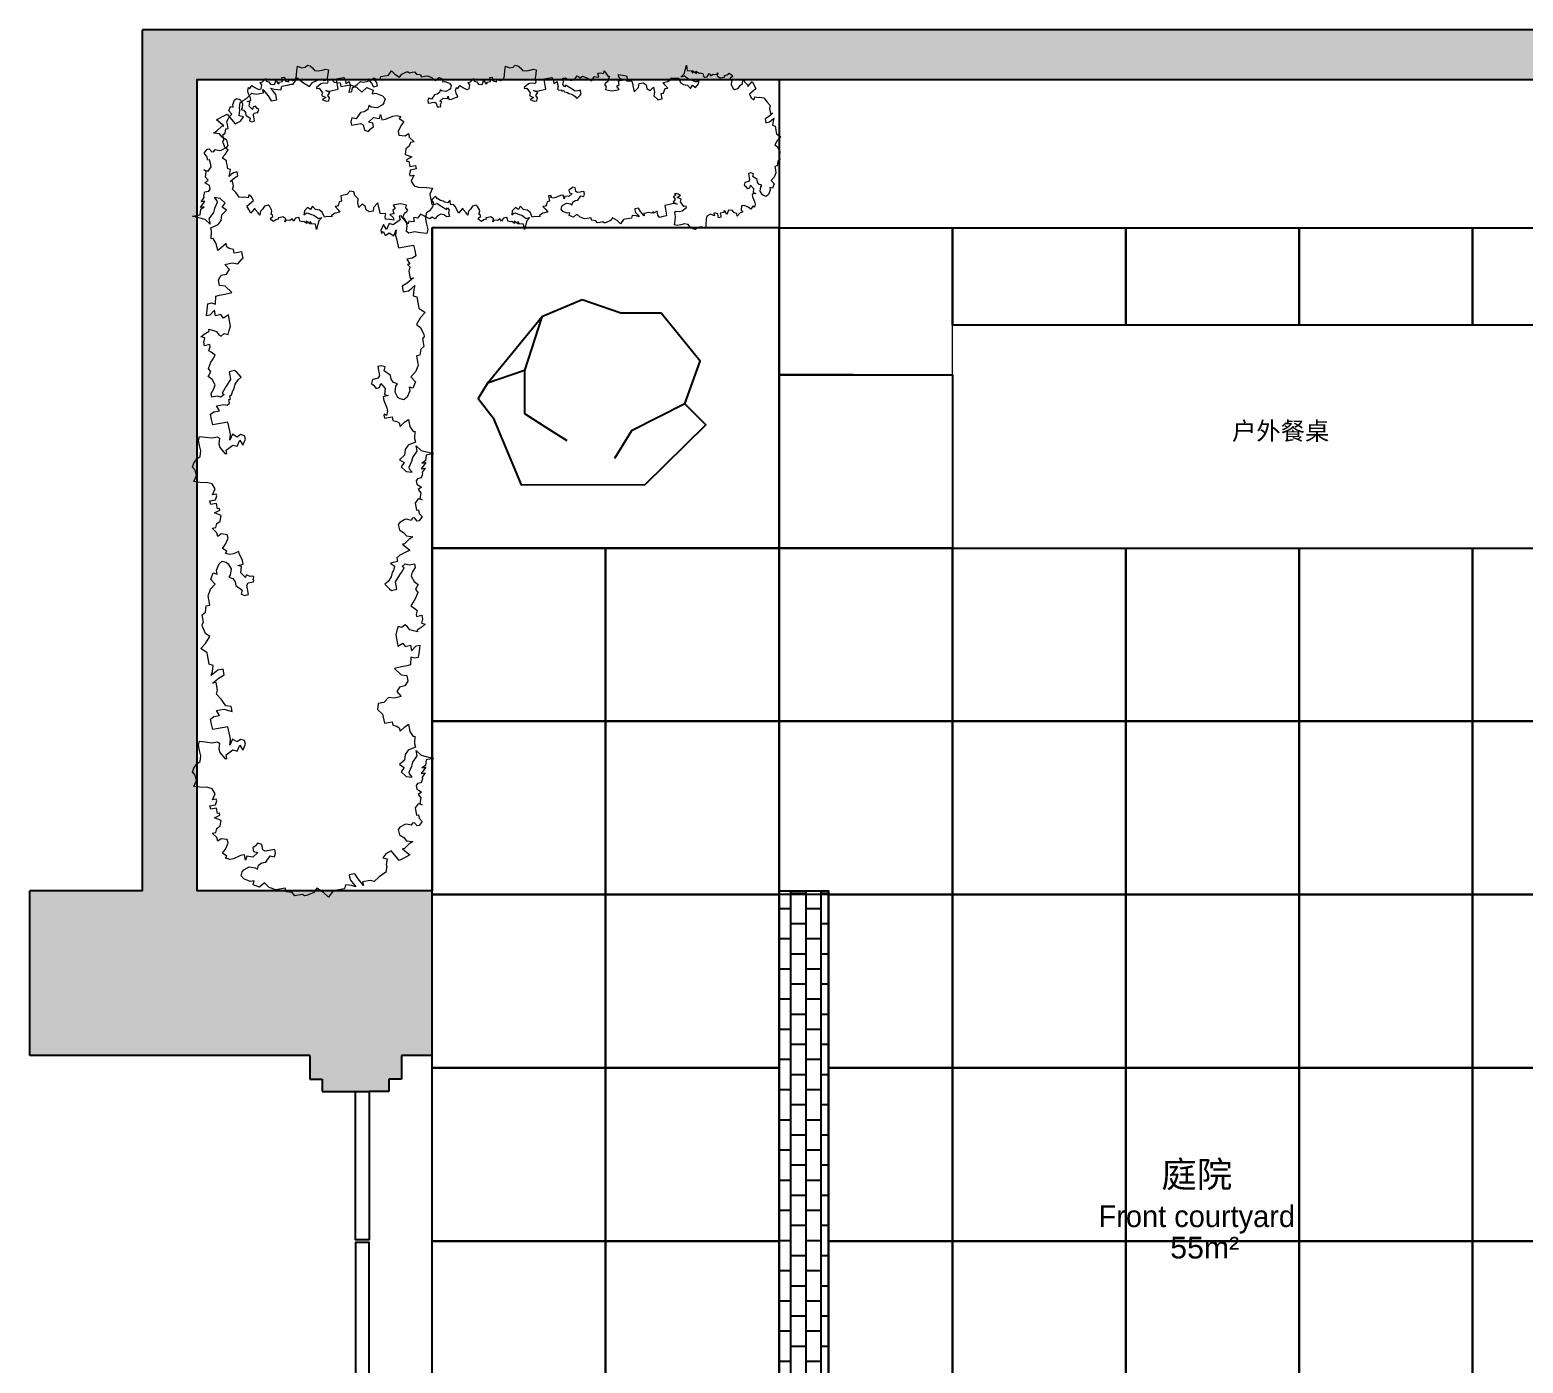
# Model space of a CAD drawing. Header units: millimetres. Extents: x -108767 to 78913, y -380878 to 1470.
# Drawn here: x -59384 to -53354, y -171298 to -165912 of the extents above; entities that cross this region are included whole.
import ezdxf
from ezdxf.enums import TextEntityAlignment as Align

# ---------------------------------------------------------------- set-up
doc = ezdxf.new("R2010")
doc.units = ezdxf.units.MM
doc.header["$LTSCALE"] = 10
for name, color, linetype in [('FF-PLANTS', 86, 'Continuous'), ('FF-TEXT', 50, 'Continuous'), ('NW-01-wall(原有墙体)', 255, 'Continuous'), ('T01-天花', 30, 'Continuous'), ('wipess', 8, 'Continuous'), ('户外地面', 252, 'Continuous')]:
    doc.layers.add(name, color=color, linetype=linetype)
doc.layers.add('活动家具', color=34, linetype='Continuous', lineweight=18)
doc.styles.add('ARIAL', font='arial.ttf')
doc.styles.add('CCD-HB', font='hbsmall.shx')
doc.styles.get("Standard").update_dxf_attribs({"font": ''})
doc.styles.add('STO', font='')
doc.styles.get('Standard').set_extended_font_data('SimSun')
doc.styles.get('STO').set_extended_font_data('SimSun')

msp = doc.modelspace()

# ---------------------------------------------------------------- hatches: boundary and pattern name
at = {"layer": 'NW-01-wall(原有墙体)'}
h = msp.add_hatch(color=250, dxfattribs=at)
h.dxf.hatch_style = 1
h.paths.add_polyline_path([(-49130.9, -165911.9), (-58928.9, -165911.9), (-58928.9, -169389.9), (-59383.9, -169389.9), (-59383.9, -170054.9), (-58253.9, -170054.9), (-58253.9, -170149.9), (-58203.9, -170149.9), (-58203.9, -170199.9), (-58068.9, -170199.9), (-58013.9, -170199.9), (-57933.9, -170199.9), (-57933.9, -170149.9), (-57883.9, -170149.9), (-57883.9, -170054.9), (-57758.9, -170054.9), (-57758.9, -169389.9), (-58708.9, -169389.9), (-58708.9, -166111.9), (-49130.9, -166111.9)])
at = {"layer": 'wipess'}
h = msp.add_hatch(dxfattribs=at)
h.set_pattern_fill('AR-B816', color=256, scale=0.3, angle=90)
h.set_pattern_definition([(90, (-70270.71, -180008.13), (-60.96, 4e-15), []), (180, (-70270.71, -180008.13), (-60.96, -60.96), [60.96, -60.96])])
h.paths.add_polyline_path([(-56158.9, -169389.9), (-56358.9, -169389.9), (-56358.9, -172219.9), (-56158.9, -172219.9)])

# ---------------------------------------------------------------- linework, layer by layer
for points in [[(-58068.9, -170199.9), (-58013.9, -170199.9), (-58013.9, -170799.9), (-58068.9, -170799.9)], [(-58068.9, -171409.9), (-58013.9, -171409.9), (-58013.9, -170809.9), (-58068.9, -170809.9)]]:
    msp.add_lwpolyline(points, close=True)
at = {"layer": 'FF-PLANTS', "linetype": 'Continuous', "lineweight": 5, "flags": 128}
for points in [[(-56696.8, -166144.2), (-56684, -166130.5), (-56681.9, -166113.8), (-56690.8, -166121.2), (-56695.7, -166122.3), (-56712.2, -166115.1), (-56722.9, -166112), (-56740.3, -166099.6), (-56755, -166102.9), (-56742.2, -166089.2), (-56733.1, -166054.7), (-56729.4, -166075.6), (-56713.8, -166077.5), (-56707, -166086.9), (-56708.9, -166076.4), (-56691.5, -166088.8), (-56693.3, -166078.4), (-56681.7, -166086.7), (-56676.8, -166085.6), (-56666.1, -166088.6), (-56664.3, -166099), (-56658.4, -166103.2), (-56648.7, -166101), (-56644.7, -166094.7), (-56640.8, -166088.4), (-56634, -166097.8), (-56625.2, -166090.4), (-56609.6, -166092.4), (-56605.7, -166086.1), (-56608.7, -166097.6), (-56597.1, -166105.8), (-56587.3, -166103.7), (-56577.5, -166101.5), (-56578.5, -166096.3), (-56568.7, -166094.1), (-56559.8, -166086.7), (-56548.2, -166095), (-56547.3, -166100.2), (-56556.1, -166107.6), (-56555.2, -166112.8), (-56549.4, -166116.9), (-56552.4, -166128.4), (-56551.5, -166133.6), (-56543.8, -166148.2), (-56538, -166152.3), (-56523.4, -166149.1), (-56515.4, -166136.5), (-56506.6, -166129.1), (-56504.5, -166112.4), (-56497.8, -166121.7), (-56485.2, -166135.2), (-56484.3, -166140.4), (-56467.5, -166120.5), (-56459.9, -166135), (-56452.2, -166149.6), (-56461, -166156.9), (-56478.7, -166171.7), (-56471.1, -166186.3), (-56459.4, -166194.5), (-56456.4, -166183), (-56440.8, -166185), (-56435.9, -166183.9), (-56420.4, -166185.9), (-56406.9, -166204.5), (-56394.3, -166218), (-56397.4, -166229.5), (-56393.6, -166250.4), (-56383.9, -166248.2), (-56401.6, -166262.9), (-56415.3, -166271.4), (-56412.5, -166287), (-56407.6, -166286), (-56397.8, -166283.8), (-56389, -166276.4), (-56380.2, -166269), (-56383.2, -166280.5), (-56385.3, -166297.3), (-56374.6, -166300.3), (-56371.8, -166315.9), (-56370, -166326.4), (-56369, -166331.6), (-56351.6, -166344), (-56364.4, -166357.6), (-56376.2, -166376.5), (-56364.6, -166384.8), (-56356, -166404.5), (-56355.1, -166409.8), (-56359.1, -166416.1), (-56357.2, -166426.5), (-56355.3, -166436.9), (-56364.2, -166444.3), (-56366.3, -166461), (-56376, -166463.2), (-56373.3, -166478.8), (-56371.4, -166489.2), (-56378.4, -166507), (-56391.2, -166520.7), (-56378.6, -166534.2), (-56385.6, -166552), (-56396.3, -166548.9), (-56394.5, -166559.3), (-56401.4, -166577.1), (-56410.3, -166584.5), (-56421, -166581.5), (-56426.8, -166577.3), (-56434.5, -166562.8), (-56432.4, -166546.1), (-56428.4, -166539.8), (-56439.1, -166536.7), (-56445.8, -166527.4), (-56447.7, -166517), (-56465.1, -166504.6), (-56462.1, -166493.1), (-56472.8, -166490), (-56482.6, -166492.2), (-56480.7, -166502.6), (-56479.8, -166507.8), (-56477.9, -166518.2), (-56481.9, -166524.5), (-56491.6, -166526.7), (-56496.5, -166527.8), (-56499.6, -166539.3), (-56493.7, -166543.4), (-56487, -166552.8), (-56477.2, -166550.6), (-56474.2, -166539.1), (-56461.7, -166552.6), (-56463.8, -166569.3), (-56453.1, -166572.3), (-56467.7, -166575.6), (-56465.9, -166586), (-56457.3, -166605.8), (-56455.4, -166616.2), (-56458.4, -166627.7), (-56464.2, -166623.6), (-56472.2, -166636.1), (-56483.8, -166627.9), (-56500.3, -166620.7), (-56510.1, -166622.9), (-56512.2, -166639.6), (-56505.4, -166648.9), (-56515.2, -166651.1), (-56528, -166664.8), (-56529.8, -166654.3), (-56540.5, -166651.3), (-56547.3, -166642), (-56562.8, -166640), (-56569.8, -166657.8), (-56577.5, -166643.2), (-56582.4, -166644.3), (-56581.5, -166649.5), (-56596.1, -166652.8), (-56594.2, -166663.2), (-56593.3, -166668.4), (-56603.1, -166670.6), (-56605.9, -166654.9), (-56616.6, -166651.9), (-56621.5, -166653), (-56619.6, -166663.4), (-56636.1, -166656.2), (-56649.8, -166664.7), (-56652.9, -166676.2), (-56654, -166698.1), (-56656.1, -166714.8), (-56672.6, -166707.7), (-56687.3, -166710.9), (-56696.1, -166718.3), (-56706.8, -166715.2), (-56718.4, -166707), (-56725.2, -166697.6), (-56740.8, -166695.7), (-56755.4, -166698.9), (-56770.1, -166702.2), (-56780.8, -166699.1), (-56778.7, -166682.4), (-56776.6, -166665.7), (-56779.3, -166650), (-56775.4, -166643.7), (-56759.8, -166645.7), (-56750, -166643.5), (-56732.4, -166628.8), (-56733.3, -166623.6), (-56743.1, -166625.7), (-56756.5, -166607.1), (-56753.5, -166595.6), (-56770, -166588.4), (-56756.3, -166579.9), (-56772.8, -166572.7), (-56780.8, -166574.5), (-56775.1, -166579.4), (-56785.1, -166584.7), (-56785.6, -166586.4), (-56778.9, -166595.8), (-56786.8, -166608.3), (-56770.3, -166615.5), (-56785.8, -166613.6), (-56795.6, -166615.7), (-56820, -166621.1), (-56817.2, -166636.8), (-56814.5, -166652.4), (-56812.6, -166662.8), (-56827.3, -166666.1), (-56841.9, -166669.3), (-56848.6, -166660), (-56851.4, -166644.3), (-56865.2, -166652.8), (-56866.3, -166646.6), (-56872.6, -166652.6), (-56884.1, -166649.5), (-56905, -166653.3), (-56902.8, -166663), (-56917.6, -166645.4), (-56926, -166631.6), (-56941.7, -166634.4), (-56940.6, -166639.3), (-56938.4, -166649.1), (-56931, -166657.9), (-56923.7, -166666.7), (-56935.2, -166663.7), (-56951.9, -166661.6), (-56954.9, -166672.3), (-56970.6, -166675.1), (-56981, -166677), (-56986.2, -166677.9), (-56998.6, -166695.3), (-57012.3, -166682.5), (-57031.1, -166670.7), (-57039.4, -166682.3), (-57059.2, -166690.9), (-57064.4, -166691.8), (-57070.7, -166687.8), (-57081.1, -166689.7), (-57091.5, -166691.6), (-57098.9, -166682.7), (-57115.6, -166680.6), (-57117.8, -166670.9), (-57133.4, -166673.6), (-57143.8, -166675.5), (-57161.6, -166668.5), (-57175.3, -166655.7), (-57188.8, -166668.3), (-57206.6, -166661.3), (-57203.5, -166650.6), (-57213.9, -166652.4), (-57231.7, -166645.5), (-57239.1, -166636.6), (-57236.1, -166625.9), (-57231.9, -166620.1), (-57217.4, -166612.4), (-57200.7, -166614.5), (-57194.4, -166618.5), (-57191.3, -166607.8), (-57182, -166601.1), (-57171.6, -166599.2), (-57159.2, -166581.8), (-57147.7, -166584.8), (-57144.6, -166574.1), (-57146.8, -166564.3), (-57157.2, -166566.2), (-57162.4, -166567.1), (-57172.9, -166569), (-57179.1, -166565), (-57181.3, -166555.3), (-57182.4, -166550.4), (-57193.9, -166547.3), (-57198, -166553.2), (-57207.4, -166559.9), (-57205.2, -166569.7), (-57193.7, -166572.7), (-57207.2, -166585.2), (-57223.9, -166583.1), (-57226.9, -166593.8), (-57230.2, -166579.2), (-57240.6, -166581), (-57260.4, -166589.6), (-57270.8, -166591.5), (-57282.3, -166588.5), (-57278.2, -166582.7), (-57280.8, -166581), (-57289.2, -166582.9), (-57285.5, -166603.7), (-57295.3, -166605.9), (-57298.3, -166617.4), (-57302.2, -166623.7), (-57312, -166625.8), (-57299.5, -166639.3), (-57292.7, -166648.6), (-57312.3, -166653), (-57326, -166661.4), (-57325, -166666.6), (-57345.5, -166665.8), (-57355.3, -166667.9), (-57363.9, -166648.2), (-57375.5, -166639.9), (-57391.1, -166637.9), (-57403.6, -166624.5), (-57411.5, -166637.1), (-57423.2, -166628.8), (-57436, -166642.5), (-57438.1, -166659.2), (-57429.2, -166651.8), (-57424.3, -166650.7), (-57407.8, -166657.9), (-57397.1, -166660.9), (-57379.7, -166673.3), (-57365, -166670.1), (-57377.8, -166683.8), (-57386.9, -166718.3), (-57390.6, -166697.4), (-57406.2, -166695.5), (-57413, -166686.1), (-57411.1, -166696.5), (-57428.5, -166684.2), (-57426.7, -166694.6), (-57438.3, -166686.3), (-57443.2, -166687.4), (-57453.9, -166684.4), (-57455.7, -166673.9), (-57461.6, -166669.8), (-57471.3, -166672), (-57475.3, -166678.3), (-57479.2, -166684.6), (-57486, -166675.2), (-57494.8, -166682.6), (-57510.4, -166680.6), (-57514.3, -166686.9), (-57511.3, -166675.4), (-57522.9, -166667.2), (-57532.7, -166669.3), (-57542.5, -166671.5), (-57541.5, -166676.7), (-57551.3, -166678.9), (-57560.2, -166686.2), (-57571.8, -166678), (-57572.7, -166672.8), (-57563.9, -166665.4), (-57564.8, -166660.2), (-57570.6, -166656), (-57567.6, -166644.5), (-57568.5, -166639.3), (-57576.2, -166624.8), (-57582, -166620.6), (-57596.6, -166623.9), (-57604.6, -166636.5), (-57613.4, -166643.9), (-57615.5, -166660.6), (-57622.2, -166651.2), (-57634.8, -166637.8), (-57635.7, -166632.6), (-57652.5, -166652.5), (-57660.1, -166638), (-57666.8, -166625.3), (-57673.7, -166617), (-57684.1, -166618.9), (-57688.5, -166599.3), (-57696.7, -166611), (-57708.2, -166607.9), (-57714.5, -166604), (-57726, -166601), (-57738.6, -166593), (-57746, -166584.2), (-57759.5, -166596.8), (-57763.6, -166602.6), (-57760.3, -166617.2), (-57749.9, -166615.4), (-57739.5, -166613.5), (-57720.6, -166625.4), (-57714.3, -166629.3), (-57701.7, -166637.2), (-57697.6, -166631.4), (-57690.2, -166640.3), (-57693.3, -166651), (-57690, -166665.6), (-57700.4, -166667.5), (-57713, -166659.6), (-57724.5, -166656.5), (-57739.1, -166664.2), (-57747.4, -166675.8), (-57759.9, -166667.9), (-57769.3, -166674.7), (-57787.1, -166667.7), (-57793.4, -166663.7), (-57806, -166655.8), (-57814.2, -166667.4), (-57818.3, -166673.2), (-57829.9, -166670.2), (-57835.1, -166671.1), (-57831.8, -166685.8), (-57842.2, -166687.6), (-57853.7, -166684.6), (-57856.8, -166695.3), (-57864.2, -166686.5), (-57872.6, -166672.8), (-57877.8, -166673.7), (-57874.8, -166663), (-57871.7, -166652.3), (-57862.4, -166645.6), (-57858.3, -166639.7), (-57865.7, -166630.9), (-57862.6, -166620.2), (-57874.1, -166617.2), (-57885.6, -166614.1), (-57896, -166616), (-57911.7, -166618.8), (-57916.9, -166619.7), (-57908.4, -166633.4), (-57917.8, -166640.2), (-57914.5, -166654.8), (-57930.2, -166657.6), (-57916.5, -166670.4), (-57914.3, -166680.2), (-57931, -166678.1), (-57947.8, -166676), (-57949.9, -166666.2), (-57946.9, -166655.5), (-57968.8, -166654.3), (-57971, -166644.6), (-57974.2, -166629.9), (-57978.5, -166610.4), (-57996.1, -166628.8), (-57998.1, -166644.3), (-58013.7, -166647.1), (-58026.3, -166639.2), (-58029.6, -166624.6), (-58042.2, -166616.6), (-58055.6, -166629.2), (-58060, -166609.7), (-58058, -166594.1), (-58071.7, -166581.3), (-58075.2, -166565.6), (-58075.8, -166565.7), (-58091.4, -166563.8), (-58104.2, -166577.4), (-58128.6, -166582.9), (-58124.9, -166603.7), (-58134.7, -166605.9), (-58137.7, -166617.4), (-58141.7, -166623.7), (-58151.4, -166625.8), (-58138.9, -166639.3), (-58132.2, -166648.6), (-58151.7, -166653), (-58165.4, -166661.4), (-58164.5, -166666.6), (-58184.9, -166665.8), (-58194.7, -166667.9), (-58203.3, -166648.2), (-58214.9, -166639.9), (-58230.5, -166637.9), (-58243.1, -166624.5), (-58251, -166637.1), (-58262.6, -166628.8), (-58275.4, -166642.5), (-58277.5, -166659.2), (-58268.7, -166651.8), (-58263.8, -166650.7), (-58247.3, -166657.9), (-58236.6, -166660.9), (-58219.1, -166673.3), (-58204.5, -166670.1), (-58217.3, -166683.8), (-58226.4, -166718.3), (-58230.1, -166697.4), (-58245.6, -166695.5), (-58252.4, -166686.1), (-58250.5, -166696.5), (-58268, -166684.2), (-58266.1, -166694.6), (-58277.7, -166686.3), (-58282.6, -166687.4), (-58293.3, -166684.4), (-58295.2, -166673.9), (-58301, -166669.8), (-58310.8, -166672), (-58314.7, -166678.3), (-58318.7, -166684.6), (-58325.4, -166675.2), (-58334.2, -166682.6), (-58349.8, -166680.6), (-58353.8, -166686.9), (-58350.7, -166675.4), (-58362.4, -166667.2), (-58372.1, -166669.3), (-58381.9, -166671.5), (-58381, -166676.7), (-58390.7, -166678.9), (-58399.6, -166686.2), (-58411.2, -166678), (-58412.1, -166672.8), (-58403.3, -166665.4), (-58404.2, -166660.2), (-58410, -166656), (-58407, -166644.5), (-58407.9, -166639.3), (-58415.6, -166624.8), (-58421.4, -166620.6), (-58436.1, -166623.9), (-58444, -166636.5), (-58452.8, -166643.9), (-58454.9, -166660.6), (-58461.7, -166651.2), (-58474.2, -166637.8), (-58475.1, -166632.6), (-58491.9, -166652.5), (-58499.6, -166638), (-58507.2, -166623.4), (-58498.4, -166616), (-58480.7, -166601.3), (-58488.4, -166586.7), (-58500, -166578.5), (-58503, -166590), (-58518.6, -166588), (-58523.5, -166589.1), (-58539.1, -166587.1), (-58552.6, -166568.4), (-58565.1, -166555), (-58562.1, -166543.5), (-58565.8, -166522.6), (-58575.6, -166524.8), (-58557.9, -166510), (-58544.2, -166501.6), (-58546.9, -166485.9), (-58551.8, -166487), (-58561.6, -166489.2), (-58570.4, -166496.6), (-58579.3, -166503.9), (-58576.2, -166492.4), (-58574.1, -166475.7), (-58584.8, -166472.7), (-58587.6, -166457), (-58589.5, -166446.6), (-58590.4, -166441.4), (-58607.8, -166429), (-58595, -166415.3), (-58583.2, -166396.5), (-58594.8, -166388.2), (-58603.4, -166368.4), (-58604.3, -166363.2), (-58600.4, -166356.9), (-58602.2, -166346.5), (-58604.1, -166336.1), (-58595.2, -166328.7), (-58593.1, -166312), (-58583.4, -166309.8), (-58586.2, -166294.2), (-58588, -166283.8), (-58581, -166266), (-58568.2, -166252.3), (-58580.8, -166238.8), (-58573.8, -166221), (-58563.1, -166224.1), (-58565, -166213.6), (-58558, -166195.8), (-58549.2, -166188.5), (-58538.5, -166191.5), (-58532.6, -166195.6), (-58525, -166210.2), (-58527.1, -166226.9), (-58531, -166233.2), (-58520.3, -166236.3), (-58513.6, -166245.6), (-58511.7, -166256), (-58494.3, -166268.4), (-58497.3, -166279.9), (-58486.6, -166283), (-58476.9, -166280.8), (-58478.7, -166270.4), (-58479.7, -166265.2), (-58481.5, -166254.7), (-58477.6, -166248.4), (-58467.8, -166246.3), (-58462.9, -166245.2), (-58459.9, -166233.7), (-58465.7, -166229.6), (-58472.4, -166220.2), (-58482.2, -166222.4), (-58485.2, -166233.9), (-58497.8, -166220.4), (-58495.7, -166203.7), (-58506.4, -166200.7), (-58491.7, -166197.4), (-58493.6, -166187), (-58502.2, -166167.2), (-58504, -166156.8), (-58501, -166145.3), (-58495.2, -166149.4), (-58487.3, -166136.8), (-58475.7, -166145.1), (-58459.1, -166152.3), (-58449.4, -166150.1), (-58447.3, -166133.4), (-58454, -166124.1), (-58444.3, -166121.9), (-58431.5, -166108.2), (-58429.6, -166118.6), (-58418.9, -166121.7), (-58412.2, -166131), (-58396.6, -166133), (-58389.6, -166115.2), (-58381.9, -166129.7), (-58377, -166128.7), (-58378, -166123.5), (-58363.3, -166120.2), (-58365.2, -166109.8), (-58366.1, -166104.6), (-58356.3, -166102.4), (-58353.6, -166118), (-58342.9, -166121.1), (-58338, -166120), (-58339.8, -166109.6), (-58323.3, -166116.8), (-58309.6, -166108.3), (-58306.6, -166096.8), (-58305.4, -166074.9), (-58303.3, -166058.1), (-58286.8, -166065.3), (-58272.1, -166062.1), (-58263.3, -166054.7), (-58252.6, -166057.8), (-58241, -166066), (-58234.2, -166075.4), (-58218.7, -166077.3), (-58204, -166074.1), (-58189.4, -166070.8), (-58178.7, -166073.9), (-58180.8, -166090.6), (-58182.9, -166107.3), (-58180.1, -166122.9), (-58184, -166129.2), (-58199.6, -166127.3), (-58209.4, -166129.4), (-58227.1, -166144.2), (-58226.1, -166149.4), (-58216.4, -166147.2), (-58202.9, -166165.9), (-58205.9, -166177.4), (-58189.4, -166184.6), (-58203.1, -166193.1), (-58186.6, -166200.2), (-58176.9, -166198.1), (-58173.8, -166186.6), (-58180.6, -166177.2), (-58172.7, -166164.6), (-58189.2, -166157.5), (-58173.6, -166159.4), (-58163.8, -166157.3), (-58139.4, -166151.8), (-58142.2, -166136.2), (-58145, -166120.6), (-58146.8, -166110.2), (-58132.2, -166106.9), (-58117.5, -166103.7), (-58110.8, -166113), (-58108, -166128.6), (-58094.3, -166120.2), (-58092.4, -166130.6), (-58090.6, -166141), (-58096.6, -166164), (-58086.9, -166161.9), (-58083.2, -166161.1), (-58081.4, -166146.4), (-58062.7, -166133), (-58049.2, -166120.4), (-58037.7, -166123.4), (-58016.8, -166119.7), (-58019, -166110), (-58004.3, -166127.6), (-57995.8, -166141.4), (-57980.2, -166138.6), (-57981.2, -166133.7), (-57983.4, -166123.9), (-57990.8, -166115.1), (-57998.2, -166106.2), (-57986.7, -166109.3), (-57969.9, -166111.4), (-57966.9, -166100.7), (-57951.3, -166097.9), (-57940.8, -166096), (-57935.6, -166095.1), (-57923.2, -166077.7), (-57909.6, -166090.5), (-57890.7, -166102.3), (-57882.4, -166090.7), (-57862.7, -166082.1), (-57857.4, -166081.2), (-57851.2, -166085.1), (-57840.7, -166083.3), (-57830.3, -166081.4), (-57822.9, -166090.3), (-57806.2, -166092.4), (-57804.1, -166102.1), (-57788.4, -166099.3), (-57778, -166097.5), (-57760.2, -166104.5), (-57746.5, -166117.3), (-57733.1, -166104.7), (-57715.3, -166111.7), (-57718.3, -166122.4), (-57707.9, -166120.5), (-57690.1, -166127.5), (-57682.7, -166136.4), (-57685.7, -166147.1), (-57689.9, -166152.9), (-57704.4, -166160.5), (-57721.1, -166158.4), (-57727.4, -166154.5), (-57730.5, -166165.2), (-57739.8, -166171.9), (-57750.3, -166173.8), (-57762.6, -166191.2), (-57774.1, -166188.2), (-57777.2, -166198.9), (-57775, -166208.6), (-57764.6, -166206.8), (-57759.4, -166205.9), (-57749, -166204), (-57742.7, -166208), (-57740.5, -166217.7), (-57739.4, -166222.6), (-57735.4, -166223.7), (-57734.4, -166221), (-57726.3, -166223.3), (-57724.3, -166220.5), (-57725.5, -166213.6), (-57721, -166202.2), (-57728.1, -166200.3), (-57714.7, -166187.7), (-57697.9, -166189.8), (-57694.9, -166179.1), (-57691.6, -166193.8), (-57681.2, -166191.9), (-57661.5, -166183.3), (-57656.1, -166182.4), (-57662.7, -166167.2), (-57664.6, -166156.8), (-57661.6, -166145.3), (-57655.8, -166149.4), (-57647.8, -166136.8), (-57636.2, -166145.1), (-57619.7, -166152.3), (-57609.9, -166150.1), (-57607.8, -166133.4), (-57614.6, -166124.1), (-57604.8, -166121.9), (-57592, -166108.2), (-57590.2, -166118.6), (-57579.5, -166121.7), (-57572.7, -166131), (-57557.2, -166133), (-57550.2, -166115.2), (-57542.5, -166129.7), (-57537.6, -166128.7), (-57538.5, -166123.5), (-57523.9, -166120.2), (-57525.8, -166109.8), (-57526.7, -166104.6), (-57516.9, -166102.4), (-57514.1, -166118), (-57503.4, -166121.1), (-57498.5, -166120), (-57500.4, -166109.6), (-57483.9, -166116.8), (-57470.2, -166108.3), (-57467.1, -166096.8), (-57466, -166074.9), (-57463.9, -166058.1), (-57447.4, -166065.3), (-57432.7, -166062.1), (-57423.9, -166054.7), (-57413.2, -166057.8), (-57401.6, -166066), (-57394.8, -166075.4), (-57379.2, -166077.3), (-57364.6, -166074.1), (-57349.9, -166070.8), (-57339.2, -166073.9), (-57341.3, -166090.6), (-57343.4, -166107.3), (-57340.7, -166122.9), (-57344.6, -166129.2), (-57360.2, -166127.3), (-57370, -166129.4), (-57387.6, -166144.2), (-57386.7, -166149.4), (-57376.9, -166147.2), (-57363.5, -166165.9), (-57366.5, -166177.4), (-57350, -166184.6), (-57363.7, -166193.1), (-57347.2, -166200.2), (-57337.4, -166198.1), (-57334.4, -166186.6), (-57341.1, -166177.2), (-57333.2, -166164.6), (-57349.7, -166157.5), (-57334.2, -166159.4), (-57324.4, -166157.3), (-57300, -166151.8), (-57302.8, -166136.2), (-57305.5, -166120.6), (-57307.4, -166110.2), (-57292.7, -166106.9), (-57278.1, -166103.7), (-57271.4, -166113), (-57268.6, -166128.6), (-57254.8, -166120.2), (-57253, -166130.6), (-57251.1, -166141), (-57253.4, -166149.6), (-57248.1, -166156), (-57237.7, -166154.1), (-57236.5, -166159.5), (-57232.8, -166158.6), (-57227.9, -166157.5), (-57224.6, -166162.2), (-57213.6, -166165), (-57207.3, -166169), (-57195.8, -166172), (-57183.2, -166179.9), (-57175.8, -166188.8), (-57162.4, -166176.2), (-57158.2, -166170.4), (-57161.5, -166155.8), (-57171.9, -166157.6), (-57182.3, -166159.5), (-57201.2, -166147.6), (-57207.5, -166143.7), (-57220.1, -166135.7), (-57224.2, -166141.6), (-57231.6, -166132.7), (-57228.6, -166122), (-57231.8, -166107.4), (-57221.4, -166105.5), (-57208.8, -166113.4), (-57197.3, -166116.4), (-57182.7, -166108.8), (-57174.5, -166097.2), (-57161.9, -166105.1), (-57152.5, -166098.3), (-57134.7, -166105.3), (-57128.4, -166109.3), (-57115.9, -166117.2), (-57107.6, -166105.6), (-57103.5, -166099.7), (-57092, -166102.8), (-57086.8, -166101.8), (-57090, -166087.2), (-57079.6, -166085.3), (-57068.1, -166088.4), (-57065, -166077.7), (-57057.6, -166086.5), (-57049.2, -166100.2), (-57044, -166099.3), (-57047, -166110), (-57050.1, -166120.7), (-57059.4, -166127.4), (-57063.5, -166133.2), (-57056.2, -166142.1), (-57059.2, -166152.8), (-57047.7, -166155.8), (-57036.2, -166158.8), (-57025.8, -166157), (-57010.1, -166154.2), (-57004.9, -166153.3), (-57013.4, -166139.5), (-57004.1, -166132.8), (-57007.3, -166118.1), (-56991.7, -166115.4), (-57005.3, -166102.6), (-57007.5, -166092.8), (-56990.8, -166094.9), (-56974.1, -166097), (-56971.9, -166106.8), (-56974.9, -166117.5), (-56953, -166118.6), (-56950.9, -166128.4), (-56947.6, -166143.1), (-56943.3, -166162.6), (-56925.7, -166144.2), (-56923.7, -166128.6), (-56908.1, -166125.9), (-56895.5, -166133.8), (-56892.2, -166148.4), (-56879.7, -166156.3), (-56866.2, -166143.8), (-56861.9, -166163.3), (-56863.8, -166178.9), (-56850.1, -166191.7), (-56849.6, -166194.3), (-56830.8, -166190.1), (-56834.5, -166169.3), (-56824.7, -166167.1), (-56821.7, -166155.6), (-56817.8, -166149.3), (-56808, -166147.1), (-56820.5, -166133.7), (-56827.3, -166124.3), (-56807.7, -166120), (-56794, -166111.5), (-56795, -166106.3), (-56774.5, -166107.2), (-56764.7, -166105.1), (-56756.1, -166124.8), (-56744.5, -166133.1), (-56728.9, -166135), (-56716.4, -166148.5), (-56708.5, -166135.9)], [(-58595.6, -166611.5), (-58615.7, -166592.7), (-58640.2, -166589.6), (-58629.4, -166602.6), (-58627.8, -166609.7), (-58638.3, -166634), (-58642.8, -166649.6), (-58661, -166675.2), (-58656.2, -166696.7), (-58676.3, -166677.9), (-58726.9, -166664.6), (-58696.3, -166659.2), (-58693.4, -166636.3), (-58679.7, -166626.4), (-58695, -166629.2), (-58676.9, -166603.6), (-58692.1, -166606.3), (-58680, -166589.3), (-58681.6, -166582.1), (-58677.1, -166566.4), (-58661.9, -166563.7), (-58655.8, -166555.1), (-58659, -166540.8), (-58668.2, -166535), (-58677.4, -166529.2), (-58663.7, -166519.3), (-58674.6, -166506.4), (-58671.7, -166483.5), (-58680.9, -166477.7), (-58664, -166482.1), (-58651.9, -166465.1), (-58655.1, -166450.8), (-58658.3, -166436.4), (-58665.9, -166437.8), (-58669.1, -166423.5), (-58679.9, -166410.5), (-58667.8, -166393.4), (-58660.1, -166392.1), (-58649.3, -166405.1), (-58641.7, -166403.7), (-58635.6, -166395.2), (-58618.7, -166399.6), (-58611.1, -166398.2), (-58589.7, -166387), (-58583.7, -166378.5), (-58588.5, -166357), (-58606.9, -166345.4), (-58617.7, -166332.4), (-58642.3, -166329.3), (-58628.6, -166319.4), (-58608.8, -166301), (-58601.2, -166299.7), (-58630.4, -166275.1), (-58609.1, -166263.8), (-58587.7, -166252.6), (-58576.9, -166265.6), (-58555.3, -166291.5), (-58533.9, -166280.2), (-58521.8, -166263.2), (-58538.7, -166258.7), (-58535.8, -166235.9), (-58537.4, -166228.7), (-58534.5, -166205.9), (-58507.1, -166186.1), (-58487.3, -166167.7), (-58470.5, -166172.1), (-58439.9, -166166.7), (-58443.1, -166152.4), (-58421.4, -166178.3), (-58409, -166198.4), (-58386.1, -166194.3), (-58387.7, -166187.2), (-58390.8, -166172.8), (-58401.7, -166159.9), (-58412.5, -166146.9), (-58395.6, -166151.3), (-58371.1, -166154.4), (-58366.6, -166138.7), (-58343.7, -166134.7), (-58328.4, -166131.9), (-58320.7, -166130.6), (-58302.6, -166105), (-58282.5, -166123.8), (-58254.8, -166141.2), (-58242.7, -166124.1), (-58213.7, -166111.5), (-58206, -166110.1), (-58196.8, -166115.9), (-58181.5, -166113.2), (-58166.2, -166110.5), (-58155.4, -166123.5), (-58130.9, -166126.5), (-58127.7, -166140.9), (-58104.8, -166136.8), (-58089.5, -166134.1), (-58063.4, -166144.3), (-58043.3, -166163.1), (-58023.6, -166144.7), (-57997.4, -166154.9), (-58001.9, -166170.6), (-57986.6, -166167.9), (-57960.5, -166178.1), (-57949.7, -166191.1), (-57954.2, -166206.8), (-57960.2, -166215.3), (-57981.6, -166226.6), (-58006.1, -166223.5), (-58015.3, -166217.7), (-58019.8, -166233.4), (-58033.5, -166243.2), (-58048.8, -166246), (-58067, -166271.6), (-58083.8, -166267.1), (-58088.3, -166282.8), (-58085.1, -166297.1), (-58069.8, -166294.4), (-58062.2, -166293), (-58046.9, -166290.3), (-58037.7, -166296.1), (-58034.5, -166310.5), (-58032.9, -166317.6), (-58016, -166322.1), (-58010, -166313.5), (-57996.3, -166303.6), (-57999.5, -166289.3), (-58016.3, -166284.9), (-57996.6, -166266.5), (-57972, -166269.5), (-57967.6, -166253.9), (-57962.8, -166275.3), (-57947.5, -166272.6), (-57918.5, -166260), (-57903.2, -166257.3), (-57886.4, -166261.7), (-57892.4, -166270.3), (-57873.9, -166281.9), (-57886.1, -166298.9), (-57896.6, -166323.1), (-57893.4, -166337.5), (-57868.9, -166340.5), (-57855.2, -166330.6), (-57852, -166345), (-57832, -166363.7), (-57847.3, -166366.5), (-57851.7, -166382.2), (-57865.4, -166392), (-57868.3, -166414.9), (-57842.2, -166425.1), (-57863.5, -166436.4), (-57862, -166443.6), (-57854.3, -166442.2), (-57849.5, -166463.7), (-57834.3, -166461), (-57826.6, -166459.6), (-57823.4, -166473.9), (-57846.4, -166478), (-57850.8, -166493.7), (-57849.3, -166500.9), (-57834, -166498.2), (-57844.5, -166522.4), (-57832.1, -166542.5), (-57815.2, -166546.9), (-57783, -166548.7), (-57758.5, -166551.7), (-57769, -166576), (-57764.3, -166597.4), (-57753.5, -166610.4), (-57757.9, -166626.1), (-57770, -166643.2), (-57783.7, -166653), (-57786.6, -166675.9), (-57781.9, -166697.4), (-57777.1, -166718.9), (-57781.6, -166734.6), (-57806.1, -166731.5), (-57830.6, -166728.4), (-57853.6, -166732.5), (-57862.8, -166726.7), (-57859.9, -166703.8), (-57863.1, -166689.5), (-57884.7, -166663.6), (-57892.4, -166664.9), (-57889.2, -166679.3), (-57916.6, -166699), (-57933.5, -166694.6), (-57944, -166718.8), (-57956.4, -166698.7), (-57966.9, -166722.9), (-57964.3, -166734.7), (-57957.2, -166726.2), (-57949.5, -166741), (-57946.9, -166741.7), (-57933.2, -166731.8), (-57914.7, -166743.4), (-57904.2, -166719.2), (-57907.1, -166742), (-57903.9, -166756.4), (-57896, -166792.2), (-57873, -166788.1), (-57850.1, -166784), (-57834.8, -166781.3), (-57830, -166802.8), (-57825.3, -166824.3), (-57839, -166834.2), (-57861.9, -166838.3), (-57849.5, -166858.4), (-57858.5, -166860), (-57849.8, -166869.3), (-57854.3, -166886.2), (-57848.8, -166916.8), (-57834.5, -166913.6), (-57860.4, -166935.3), (-57880.6, -166947.7), (-57876.5, -166970.6), (-57869.3, -166969), (-57855, -166965.8), (-57842, -166955), (-57829.1, -166944.2), (-57833.5, -166961.1), (-57836.6, -166985.6), (-57820.9, -166990.1), (-57816.8, -167013), (-57814.1, -167028.3), (-57812.7, -167036), (-57787.1, -167054.1), (-57805.9, -167074.2), (-57823.3, -167101.9), (-57806.3, -167114), (-57793.7, -167143), (-57792.3, -167150.6), (-57798.1, -167159.9), (-57795.4, -167175.2), (-57792.7, -167190.4), (-57805.6, -167201.3), (-57808.7, -167225.8), (-57823, -167229), (-57818.9, -167251.9), (-57816.2, -167267.2), (-57826.5, -167293.3), (-57845.2, -167313.4), (-57826.8, -167333.1), (-57837.1, -167359.2), (-57852.8, -167354.8), (-57850, -167370.1), (-57860.3, -167396.2), (-57873.2, -167407), (-57888.9, -167402.5), (-57897.5, -167396.5), (-57908.7, -167375.1), (-57905.6, -167350.6), (-57899.8, -167341.4), (-57915.5, -167336.9), (-57925.4, -167323.2), (-57928.1, -167307.9), (-57953.7, -167289.7), (-57949.3, -167272.8), (-57965, -167268.4), (-57979.3, -167271.5), (-57976.6, -167286.8), (-57975.2, -167294.5), (-57972.5, -167309.8), (-57978.3, -167319), (-57992.6, -167322.2), (-57999.8, -167323.8), (-58004.2, -167340.6), (-57995.7, -167346.7), (-57985.8, -167360.4), (-57971.5, -167357.2), (-57967, -167340.4), (-57948.6, -167360.1), (-57951.7, -167384.6), (-57936, -167389.1), (-57957.5, -167393.9), (-57954.8, -167409.2), (-57942.2, -167438.2), (-57939.4, -167453.4), (-57943.9, -167470.3), (-57952.4, -167464.3), (-57954.8, -167468.1), (-57952.1, -167480.5), (-57921.5, -167475), (-57918.4, -167489.3), (-57901.5, -167493.8), (-57892.2, -167499.6), (-57889.1, -167513.9), (-57869.3, -167495.5), (-57855.6, -167485.6), (-57849.3, -167514.3), (-57836.8, -167534.4), (-57829.2, -167533), (-57830.5, -167563.1), (-57827.3, -167577.4), (-57856.3, -167590), (-57868.4, -167607.1), (-57871.3, -167629.9), (-57891.1, -167648.3), (-57872.6, -167659.9), (-57884.7, -167677), (-57864.7, -167695.7), (-57840.2, -167698.8), (-57851, -167685.9), (-57852.6, -167678.7), (-57842, -167654.5), (-57837.6, -167638.8), (-57819.4, -167613.2), (-57824.1, -167591.7), (-57804.1, -167610.5), (-57753.5, -167623.8), (-57784, -167629.3), (-57786.9, -167652.1), (-57800.6, -167662), (-57785.3, -167659.3), (-57803.5, -167684.9), (-57788.2, -167682.1), (-57800.3, -167699.2), (-57798.7, -167706.3), (-57803.2, -167722), (-57818.5, -167724.8), (-57824.6, -167733.3), (-57821.4, -167747.6), (-57812.2, -167753.4), (-57802.9, -167759.2), (-57816.6, -167769.1), (-57805.8, -167782.1), (-57808.7, -167804.9), (-57799.5, -167810.7), (-57816.3, -167806.3), (-57828.5, -167823.3), (-57825.3, -167837.7), (-57822.1, -167852), (-57814.5, -167850.6), (-57811.3, -167865), (-57800.5, -167877.9), (-57812.6, -167895), (-57820.2, -167896.4), (-57831, -167883.4), (-57838.7, -167884.7), (-57844.7, -167893.3), (-57861.6, -167888.8), (-57869.3, -167890.2), (-57890.6, -167901.4), (-57896.7, -167910), (-57891.9, -167931.5), (-57873.4, -167943.1), (-57862.6, -167956), (-57838.1, -167959.1), (-57851.8, -167969), (-57871.6, -167987.4), (-57879.2, -167988.8), (-57849.9, -168013.3), (-57871.3, -168024.6), (-57889.9, -168034.4), (-57902, -168044.5), (-57899.3, -168059.8), (-57927.9, -168066.2), (-57910.9, -168078.3), (-57915.3, -168095.1), (-57921.1, -168104.4), (-57925.6, -168121.3), (-57937.2, -168139.7), (-57950.1, -168150.5), (-57931.7, -168170.3), (-57923.2, -168176.4), (-57901.7, -168171.6), (-57904.4, -168156.3), (-57907.2, -168141), (-57889.7, -168113.3), (-57883.9, -168104.1), (-57872.3, -168085.6), (-57880.9, -168079.6), (-57867.9, -168068.7), (-57852.2, -168073.2), (-57830.7, -168068.4), (-57828, -168083.7), (-57839.6, -168102.2), (-57844, -168119.1), (-57832.8, -168140.4), (-57815.7, -168152.6), (-57827.3, -168171), (-57817.5, -168184.7), (-57827.7, -168210.8), (-57833.5, -168220.1), (-57845.1, -168238.5), (-57828.1, -168250.6), (-57819.5, -168256.7), (-57824, -168273.6), (-57822.6, -168281.2), (-57801.1, -168276.5), (-57798.4, -168291.8), (-57802.8, -168308.6), (-57787.1, -168313.1), (-57800.1, -168323.9), (-57820.2, -168336.3), (-57818.9, -168344), (-57834.6, -168339.5), (-57850.3, -168335), (-57860.1, -168321.3), (-57868.7, -168315.3), (-57881.6, -168326.1), (-57897.3, -168321.6), (-57901.8, -168338.5), (-57906.2, -168355.4), (-57903.5, -168370.7), (-57899.4, -168393.6), (-57898, -168401.3), (-57877.9, -168388.9), (-57868, -168402.6), (-57846.5, -168397.8), (-57842.4, -168420.7), (-57823.7, -168400.7), (-57809.3, -168397.5), (-57812.4, -168422), (-57815.5, -168446.5), (-57829.8, -168449.7), (-57845.5, -168445.3), (-57847.2, -168477.4), (-57861.6, -168480.6), (-57883.1, -168485.4), (-57911.7, -168491.7), (-57884.8, -168517.5), (-57861.9, -168520.4), (-57857.8, -168543.4), (-57869.4, -168561.8), (-57890.9, -168566.6), (-57902.5, -168585), (-57884.1, -168604.8), (-57912.8, -168611.2), (-57935.6, -168608.3), (-57954.4, -168628.3), (-57977.5, -168633.4), (-57977.2, -168634.4), (-57980.1, -168657.3), (-57960.1, -168676.1), (-57952.1, -168711.9), (-57921.5, -168706.4), (-57918.4, -168720.8), (-57901.5, -168725.2), (-57892.2, -168731), (-57889.1, -168745.3), (-57869.3, -168726.9), (-57855.6, -168717), (-57849.3, -168745.7), (-57836.8, -168765.8), (-57829.2, -168764.5), (-57830.5, -168794.5), (-57827.3, -168808.8), (-57856.3, -168821.4), (-57868.4, -168838.5), (-57871.3, -168861.3), (-57891.1, -168879.8), (-57872.6, -168891.4), (-57884.7, -168908.4), (-57864.7, -168927.2), (-57840.2, -168930.3), (-57851, -168917.3), (-57852.6, -168910.1), (-57842, -168885.9), (-57837.6, -168870.2), (-57819.4, -168844.6), (-57824.1, -168823.2), (-57804.1, -168841.9), (-57753.5, -168855.2), (-57784, -168860.7), (-57786.9, -168883.5), (-57800.6, -168893.4), (-57785.3, -168890.7), (-57803.5, -168916.3), (-57788.2, -168913.6), (-57800.3, -168930.6), (-57798.7, -168937.8), (-57803.2, -168953.5), (-57818.5, -168956.2), (-57824.6, -168964.7), (-57821.4, -168979.1), (-57812.2, -168984.9), (-57802.9, -168990.7), (-57816.6, -169000.5), (-57805.8, -169013.5), (-57808.7, -169036.4), (-57799.5, -169042.2), (-57816.3, -169037.7), (-57828.5, -169054.8), (-57825.3, -169069.1), (-57822.1, -169083.4), (-57814.5, -169082.1), (-57811.3, -169096.4), (-57800.5, -169109.4), (-57812.6, -169126.4), (-57820.2, -169127.8), (-57831, -169114.8), (-57838.7, -169116.2), (-57844.7, -169124.7), (-57861.6, -169120.3), (-57869.3, -169121.6), (-57890.6, -169132.9), (-57896.7, -169141.4), (-57891.9, -169162.9), (-57873.4, -169174.5), (-57862.6, -169187.5), (-57838.1, -169190.5), (-57851.8, -169200.4), (-57871.6, -169218.8), (-57879.2, -169220.2), (-57849.9, -169244.8), (-57871.3, -169256), (-57892.6, -169267.3), (-57903.4, -169254.3), (-57925.1, -169228.4), (-57946.4, -169239.6), (-57958.6, -169256.7), (-57941.7, -169261.1), (-57944.6, -169284), (-57943, -169291.1), (-57945.9, -169314), (-57973.3, -169333.8), (-57993, -169352.2), (-58009.9, -169347.7), (-58040.5, -169353.2), (-58037.3, -169367.5), (-58058.9, -169341.6), (-58071.4, -169321.5), (-58094.3, -169325.5), (-58092.7, -169332.7), (-58089.5, -169347), (-58078.7, -169360), (-58067.9, -169373), (-58084.8, -169368.5), (-58109.3, -169365.4), (-58113.8, -169381.1), (-58136.7, -169385.2), (-58152, -169387.9), (-58159.6, -169389.3), (-58177.8, -169414.9), (-58197.9, -169396.1), (-58225.6, -169378.7), (-58237.7, -169395.8), (-58266.7, -169408.4), (-58274.3, -169409.7), (-58283.6, -169403.9), (-58298.8, -169406.6), (-58314.1, -169409.4), (-58325, -169396.4), (-58349.5, -169393.3), (-58352.7, -169379), (-58375.6, -169383.1), (-58390.9, -169385.8), (-58417, -169375.6), (-58437, -169356.8), (-58456.8, -169375.2), (-58482.9, -169365), (-58478.5, -169349.3), (-58493.7, -169352), (-58519.9, -169341.7), (-58530.7, -169328.8), (-58526.2, -169313.1), (-58520.1, -169304.6), (-58498.8, -169293.3), (-58474.3, -169296.4), (-58465, -169302.2), (-58460.6, -169286.5), (-58446.9, -169276.6), (-58431.6, -169273.9), (-58413.4, -169248.3), (-58396.5, -169252.8), (-58392.1, -169237.1), (-58395.2, -169222.7), (-58410.5, -169225.5), (-58418.2, -169226.8), (-58433.5, -169229.5), (-58442.7, -169223.7), (-58445.9, -169209.4), (-58447.5, -169202.3), (-58464.3, -169197.8), (-58470.4, -169206.3), (-58484.1, -169216.2), (-58480.9, -169230.6), (-58464, -169235), (-58483.8, -169253.4), (-58508.3, -169250.3), (-58512.8, -169266), (-58517.6, -169244.5), (-58532.8, -169247.2), (-58561.8, -169259.9), (-58577.1, -169262.6), (-58594, -169258.1), (-58588, -169249.6), (-58606.4, -169238), (-58594.3, -169221), (-58583.8, -169196.7), (-58587, -169182.4), (-58611.5, -169179.3), (-58625.2, -169189.2), (-58628.4, -169174.9), (-58648.4, -169156.1), (-58633.1, -169153.4), (-58628.6, -169137.7), (-58614.9, -169127.8), (-58612.1, -169105), (-58638.2, -169094.7), (-58616.8, -169083.5), (-58618.4, -169076.3), (-58626.1, -169077.7), (-58630.8, -169056.2), (-58646.1, -169058.9), (-58653.8, -169060.3), (-58656.9, -169045.9), (-58634, -169041.8), (-58629.5, -169026.2), (-58631.1, -169019), (-58646.4, -169021.7), (-58635.9, -168997.5), (-58648.3, -168977.4), (-58665.2, -168972.9), (-58697.3, -168971.2), (-58721.9, -168968.1), (-58711.3, -168943.9), (-58716.1, -168922.4), (-58726.9, -168909.5), (-58722.4, -168893.8), (-58710.3, -168876.7), (-58696.6, -168866.8), (-58693.7, -168844), (-58698.5, -168822.5), (-58703.3, -168801), (-58698.8, -168785.3), (-58674.3, -168788.4), (-58649.7, -168791.4), (-58626.8, -168787.4), (-58617.6, -168793.2), (-58620.5, -168816), (-58617.3, -168830.4), (-58595.6, -168856.3), (-58588, -168854.9), (-58591.2, -168840.6), (-58563.8, -168820.8), (-58546.9, -168825.3), (-58536.4, -168801), (-58523.9, -168821.2), (-58513.4, -168797), (-58516.6, -168782.6), (-58533.5, -168778.2), (-58547.2, -168788.1), (-58565.6, -168776.5), (-58576.2, -168800.7), (-58573.3, -168777.8), (-58576.5, -168763.5), (-58584.4, -168727.7), (-58607.3, -168731.8), (-58630.3, -168735.9), (-58645.6, -168738.6), (-58650.3, -168717.1), (-58655.1, -168695.6), (-58641.4, -168685.7), (-58618.4, -168681.6), (-58630.9, -168661.5), (-58615.6, -168658.8), (-58600.3, -168656), (-58566.5, -168664.9), (-58569.7, -168650.6), (-58570.9, -168645.2), (-58592.3, -168642.5), (-58612.1, -168615.1), (-58630.5, -168595.4), (-58626.1, -168578.5), (-58631.5, -168547.9), (-58645.9, -168551.1), (-58619.9, -168529.4), (-58599.8, -168517), (-58603.9, -168494.1), (-58611, -168495.7), (-58625.4, -168498.9), (-58638.3, -168509.7), (-58651.3, -168520.5), (-58646.9, -168503.6), (-58643.8, -168479.1), (-58659.5, -168474.6), (-58663.6, -168451.7), (-58666.3, -168436.4), (-58667.6, -168428.7), (-58693.2, -168410.6), (-58674.5, -168390.5), (-58657, -168362.8), (-58674.1, -168350.7), (-58686.7, -168321.7), (-58688.1, -168314.1), (-58682.3, -168304.8), (-58685, -168289.5), (-58687.7, -168274.2), (-58674.7, -168263.4), (-58671.7, -168238.9), (-58657.3, -168235.7), (-58661.4, -168212.8), (-58664.1, -168197.5), (-58653.9, -168171.4), (-58635.1, -168151.3), (-58653.5, -168131.6), (-58643.3, -168105.5), (-58627.6, -168109.9), (-58630.3, -168094.6), (-58620.1, -168068.5), (-58607.1, -168057.7), (-58591.4, -168062.2), (-58582.9, -168068.2), (-58571.7, -168089.6), (-58574.7, -168114.1), (-58580.5, -168123.3), (-58564.9, -168127.8), (-58555, -168141.5), (-58552.2, -168156.8), (-58526.7, -168175), (-58531.1, -168191.9), (-58515.4, -168196.3), (-58501.1, -168193.2), (-58503.8, -168177.9), (-58505.2, -168170.2), (-58507.9, -168154.9), (-58502.1, -168145.7), (-58487.8, -168142.5), (-58480.6, -168140.9), (-58479, -168135), (-58482.9, -168133.5), (-58479.5, -168121.6), (-58483.6, -168118.8), (-58493.7, -168120.6), (-58510.6, -168113.9), (-58513.3, -168124.3), (-58531.8, -168104.6), (-58528.7, -168080.1), (-58544.4, -168075.6), (-58522.9, -168070.8), (-58525.6, -168055.5), (-58538.2, -168026.5), (-58539.6, -168018.7), (-58561.8, -168028.4), (-58577.1, -168031.1), (-58594, -168026.7), (-58588, -168018.2), (-58606.4, -168006.6), (-58594.3, -167989.5), (-58583.8, -167965.3), (-58587, -167951), (-58611.5, -167947.9), (-58625.2, -167957.8), (-58628.4, -167943.5), (-58648.4, -167924.7), (-58633.1, -167922), (-58628.6, -167906.3), (-58614.9, -167896.4), (-58612.1, -167873.5), (-58638.2, -167863.3), (-58616.8, -167852), (-58618.4, -167844.9), (-58626.1, -167846.2), (-58630.8, -167824.7), (-58646.1, -167827.5), (-58653.8, -167828.8), (-58656.9, -167814.5), (-58634, -167810.4), (-58629.5, -167794.7), (-58631.1, -167787.6), (-58646.4, -167790.3), (-58635.9, -167766.1), (-58648.3, -167745.9), (-58665.2, -167741.5), (-58697.3, -167739.8), (-58721.9, -167736.7), (-58711.3, -167712.5), (-58716.1, -167691), (-58726.9, -167678), (-58722.4, -167662.3), (-58710.3, -167645.3), (-58696.6, -167635.4), (-58693.7, -167612.5), (-58698.5, -167591), (-58703.3, -167569.5), (-58698.8, -167553.9), (-58674.3, -167556.9), (-58649.7, -167560), (-58626.8, -167555.9), (-58617.6, -167561.7), (-58620.5, -167584.6), (-58617.3, -167598.9), (-58595.6, -167624.9), (-58588, -167623.5), (-58591.2, -167609.2), (-58563.8, -167589.4), (-58546.9, -167593.8), (-58536.4, -167569.6), (-58523.9, -167589.7), (-58513.4, -167565.5), (-58516.6, -167551.2), (-58533.5, -167546.8), (-58547.2, -167556.6), (-58565.6, -167545), (-58576.2, -167569.3), (-58573.3, -167546.4), (-58576.5, -167532.1), (-58584.4, -167496.2), (-58607.3, -167500.3), (-58630.3, -167504.4), (-58645.6, -167507.1), (-58650.3, -167485.6), (-58655.1, -167464.2), (-58641.4, -167454.3), (-58618.4, -167450.2), (-58630.9, -167430.1), (-58615.6, -167427.3), (-58600.3, -167424.6), (-58587.6, -167427.9), (-58578.4, -167420.2), (-58581.1, -167404.9), (-58573.2, -167403.2), (-58574.5, -167397.7), (-58576, -167390.5), (-58569.3, -167385.6), (-58565, -167369.6), (-58559.2, -167360.3), (-58554.8, -167343.4), (-58543.2, -167325), (-58530.2, -167314.2), (-58548.6, -167294.4), (-58557.2, -167288.3), (-58578.7, -167293.1), (-58575.9, -167308.4), (-58573.2, -167323.7), (-58590.6, -167351.4), (-58596.4, -167360.6), (-58608, -167379.1), (-58599.5, -167385.1), (-58612.5, -167396), (-58628.2, -167391.5), (-58649.7, -167396.2), (-58652.4, -167381), (-58640.8, -167362.5), (-58636.3, -167345.6), (-58647.6, -167324.3), (-58664.6, -167312.1), (-58653, -167293.7), (-58662.9, -167280), (-58652.7, -167253.9), (-58646.9, -167244.6), (-58635.3, -167226.2), (-58652.3, -167214), (-58660.8, -167208), (-58656.4, -167191.1), (-58657.8, -167183.5), (-58679.3, -167188.2), (-58682, -167172.9), (-58677.5, -167156.1), (-58693.2, -167151.6), (-58680.3, -167140.8), (-58660.1, -167128.4), (-58661.5, -167120.7), (-58645.8, -167125.2), (-58630.1, -167129.7), (-58620.2, -167143.4), (-58611.7, -167149.4), (-58598.7, -167138.6), (-58583, -167143.1), (-58578.6, -167126.2), (-58574.2, -167109.3), (-58576.9, -167094), (-58581, -167071.1), (-58582.3, -167063.4), (-58602.5, -167075.8), (-58612.3, -167062.1), (-58633.8, -167066.9), (-58637.9, -167044), (-58656.7, -167064), (-58671, -167067.2), (-58667.9, -167042.7), (-58664.9, -167018.1), (-58650.5, -167015), (-58634.8, -167019.4), (-58633.1, -166987.3), (-58618.8, -166984.1), (-58597.3, -166979.3), (-58568.6, -166973), (-58595.6, -166947.2), (-58618.4, -166944.3), (-58622.5, -166921.3), (-58610.9, -166902.9), (-58589.4, -166898.1), (-58577.8, -166879.7), (-58596.2, -166859.9), (-58567.6, -166853.5), (-58544.7, -166856.4), (-58526, -166836.4), (-58522.1, -166835.5), (-58528.3, -166808), (-58558.8, -166813.4), (-58562, -166799.1), (-58578.9, -166794.7), (-58588.1, -166788.8), (-58591.3, -166774.5), (-58611.1, -166792.9), (-58624.8, -166802.8), (-58631.1, -166774.2), (-58643.5, -166754), (-58651.2, -166755.4), (-58649.9, -166725.4), (-58653, -166711), (-58624, -166698.4), (-58611.9, -166681.4), (-58609.1, -166658.5), (-58589.3, -166640.1), (-58607.8, -166628.5)]]:
    msp.add_lwpolyline(points, close=True, dxfattribs=at)
at = {"layer": 'NW-01-wall(原有墙体)'}
for p, q in [((-58928.9, -169389.9), (-58928.9, -165911.9)), ((-49130.9, -165911.9), (-58928.9, -165911.9)), ((-58708.9, -169389.9), (-58708.9, -166111.9)), ((-58708.9, -166111.9), (-49130.9, -166111.9)), ((-59383.9, -170054.9), (-59383.9, -169389.9)), ((-58928.9, -169389.9), (-59383.9, -169389.9)), ((-57758.9, -169389.9), (-58708.9, -169389.9)), ((-57758.9, -170054.9), (-57758.9, -169389.9)), ((-58253.9, -170054.9), (-59383.9, -170054.9)), ((-58253.9, -170054.9), (-58253.9, -170149.9)), ((-57758.9, -170054.9), (-57883.9, -170054.9)), ((-57883.9, -170054.9), (-57883.9, -170149.9)), ((-58253.9, -170149.9), (-58203.9, -170149.9)), ((-58203.9, -170149.9), (-58203.9, -170199.9)), ((-57883.9, -170149.9), (-57933.9, -170149.9)), ((-57933.9, -170149.9), (-57933.9, -170199.9)), ((-58203.9, -170199.9), (-58068.9, -170199.9)), ((-57933.9, -170199.9), (-58013.9, -170199.9))]:
    msp.add_line(p, q, dxfattribs=at)
for points in [[(-58708.9, -166711.9), (-58708.9, -166111.9), (-56358.9, -166111.9), (-56358.9, -166711.9), (-57758.9, -166711.9)], [(-56358.9, -166711.9), (-56358.9, -168004.9), (-57758.9, -168004.9)], [(-57758.9, -169389.9), (-57758.9, -166711.9)]]:
    msp.add_lwpolyline(points, dxfattribs=at)
for points in [[(-57758.9, -169389.9), (-58708.9, -169389.9), (-58708.9, -166111.9), (-56358.9, -166111.9), (-56358.9, -166711.9), (-57758.9, -166711.9), (-57758.9, -169389.9)], [(-56358.9, -169389.9), (-56158.9, -169389.9), (-56158.9, -172219.9), (-56358.9, -172219.9)]]:
    msp.add_lwpolyline(points, close=True, dxfattribs=at)
at = {"layer": '户外地面', "color": 8}
msp.add_line((-57535.9, -167339.2), (-57316.8, -167071), dxfattribs=at)
for points in [[(-56058.9, -167304.9), (-56358.9, -167304.9), (-56358.9, -166711.9), (-55658.9, -166711.9), (-55658.9, -167104.9)], [(-57154, -167001.9), (-57316.8, -167071), (-57387.2, -167288.1), (-57535.9, -167339.2), (-57574.2, -167401.2), (-57513.1, -167479.3), (-57400.5, -167749.6), (-56899.1, -167748.4), (-56654.4, -167507.3), (-56738.6, -167421.9), (-56677.6, -167249.7), (-56834.9, -167056.5), (-56997.3, -167056.5), (-57154, -167001.9)], [(-57387.2, -167288.1), (-57387.2, -167461.8), (-57307.2, -167512.5), (-57215.5, -167570.7)], [(-56738.6, -167421.9), (-56955.2, -167531.3), (-57022.8, -167643)]]:
    msp.add_lwpolyline(points, dxfattribs=at)
for points in [[(-55658.9, -166711.9), (-54958.9, -166711.9), (-54958.9, -167104.9), (-55658.9, -167104.9)], [(-54958.9, -166711.9), (-54258.9, -166711.9), (-54258.9, -167104.9), (-54958.9, -167104.9)], [(-54258.9, -166711.9), (-53558.9, -166711.9), (-53558.9, -167104.9), (-54258.9, -167104.9)], [(-53558.9, -166711.9), (-52858.9, -166711.9), (-52858.9, -167104.9), (-53558.9, -167104.9)], [(-56358.9, -167304.9), (-55658.9, -167304.9), (-55658.9, -168004.9), (-56358.9, -168004.9)], [(-57758.9, -168004.9), (-57058.9, -168004.9), (-57058.9, -168704.9), (-57758.9, -168704.9)], [(-57058.9, -168004.9), (-56358.9, -168004.9), (-56358.9, -168704.9), (-57058.9, -168704.9)], [(-56358.9, -168004.9), (-55658.9, -168004.9), (-55658.9, -168704.9), (-56358.9, -168704.9)], [(-55658.9, -168004.9), (-54958.9, -168004.9), (-54958.9, -168704.9), (-55658.9, -168704.9)], [(-54958.9, -168004.9), (-54258.9, -168004.9), (-54258.9, -168704.9), (-54958.9, -168704.9)], [(-54258.9, -168004.9), (-53558.9, -168004.9), (-53558.9, -168704.9), (-54258.9, -168704.9)], [(-53558.9, -168004.9), (-52858.9, -168004.9), (-52858.9, -168704.9), (-53558.9, -168704.9)], [(-57758.9, -168704.9), (-57058.9, -168704.9), (-57058.9, -169404.9), (-57758.9, -169404.9)], [(-57058.9, -168704.9), (-56358.9, -168704.9), (-56358.9, -169404.9), (-57058.9, -169404.9)], [(-56358.9, -168704.9), (-55658.9, -168704.9), (-55658.9, -169404.9), (-56358.9, -169404.9)], [(-55658.9, -168704.9), (-54958.9, -168704.9), (-54958.9, -169404.9), (-55658.9, -169404.9)], [(-54958.9, -168704.9), (-54258.9, -168704.9), (-54258.9, -169404.9), (-54958.9, -169404.9)], [(-54258.9, -168704.9), (-53558.9, -168704.9), (-53558.9, -169404.9), (-54258.9, -169404.9)], [(-53558.9, -168704.9), (-52858.9, -168704.9), (-52858.9, -169404.9), (-53558.9, -169404.9)], [(-57758.9, -169404.9), (-57058.9, -169404.9), (-57058.9, -170104.9), (-57758.9, -170104.9)], [(-57058.9, -169404.9), (-56358.9, -169404.9), (-56358.9, -170104.9), (-57058.9, -170104.9)], [(-56158.9, -169404.9), (-55658.9, -169404.9), (-55658.9, -170104.9), (-56158.9, -170104.9)], [(-55658.9, -169404.9), (-54958.9, -169404.9), (-54958.9, -170104.9), (-55658.9, -170104.9)], [(-54958.9, -169404.9), (-54258.9, -169404.9), (-54258.9, -170104.9), (-54958.9, -170104.9)], [(-54258.9, -169404.9), (-53558.9, -169404.9), (-53558.9, -170104.9), (-54258.9, -170104.9)], [(-53558.9, -169404.9), (-52858.9, -169404.9), (-52858.9, -170104.9), (-53558.9, -170104.9)], [(-57758.9, -170104.9), (-57058.9, -170104.9), (-57058.9, -170804.9), (-57758.9, -170804.9)], [(-57058.9, -170104.9), (-56358.9, -170104.9), (-56358.9, -170804.9), (-57058.9, -170804.9)], [(-56158.9, -170104.9), (-55658.9, -170104.9), (-55658.9, -170804.9), (-56158.9, -170804.9)], [(-55658.9, -170104.9), (-54958.9, -170104.9), (-54958.9, -170804.9), (-55658.9, -170804.9)], [(-54958.9, -170104.9), (-54258.9, -170104.9), (-54258.9, -170804.9), (-54958.9, -170804.9)], [(-54258.9, -170104.9), (-53558.9, -170104.9), (-53558.9, -170804.9), (-54258.9, -170804.9)], [(-53558.9, -170104.9), (-52858.9, -170104.9), (-52858.9, -170804.9), (-53558.9, -170804.9)], [(-57758.9, -170804.9), (-57058.9, -170804.9), (-57058.9, -171504.9), (-57758.9, -171504.9)], [(-57058.9, -170804.9), (-56358.9, -170804.9), (-56358.9, -171504.9), (-57058.9, -171504.9)], [(-56158.9, -170804.9), (-55658.9, -170804.9), (-55658.9, -171504.9), (-56158.9, -171504.9)], [(-55658.9, -170804.9), (-54958.9, -170804.9), (-54958.9, -171504.9), (-55658.9, -171504.9)], [(-54958.9, -170804.9), (-54258.9, -170804.9), (-54258.9, -171504.9), (-54958.9, -171504.9)], [(-54258.9, -170804.9), (-53558.9, -170804.9), (-53558.9, -171504.9), (-54258.9, -171504.9)], [(-53558.9, -170804.9), (-52858.9, -170804.9), (-52858.9, -171504.9), (-53558.9, -171504.9)]]:
    msp.add_lwpolyline(points, close=True, dxfattribs=at)
at = {"layer": '活动家具'}
for points in [[(-56358.9, -166111.9), (-52158.9, -166111.9), (-52158.9, -166711.9), (-56358.9, -166711.9)], [(-55658.9, -167104.9), (-52858.9, -167104.9), (-52858.9, -168004.9), (-55658.9, -168004.9)]]:
    msp.add_lwpolyline(points, close=True, dxfattribs=at)

# ---------------------------------------------------------------- texts
at = {"layer": 'FF-TEXT'}
for s, height, style, p in [('庭院', 105, 'STO', (-54672, -170587.6)), ('Front courtyard', 87.5, 'CCD-HB', (-54672, -170747.9)), ('55m²', 87.5, 'ARIAL', (-54640, -170874.8))]:
    msp.add_text(s, height=height, dxfattribs=dict(at, style=style)).set_placement(p, align=Align.CENTER)
at = {"layer": 'T01-天花', "color": 251, "insert": (-54529.9, -167496.2), "char_height": 72, "attachment_point": 1}
msp.add_mtext_dynamic_manual_height_columns('{\\fSimSun|b0|i0|c134|p2;户外餐桌}', width=412.239, gutter_width=12.5, heights=[0], dxfattribs=at)

doc.saveas('drawing.dxf')
